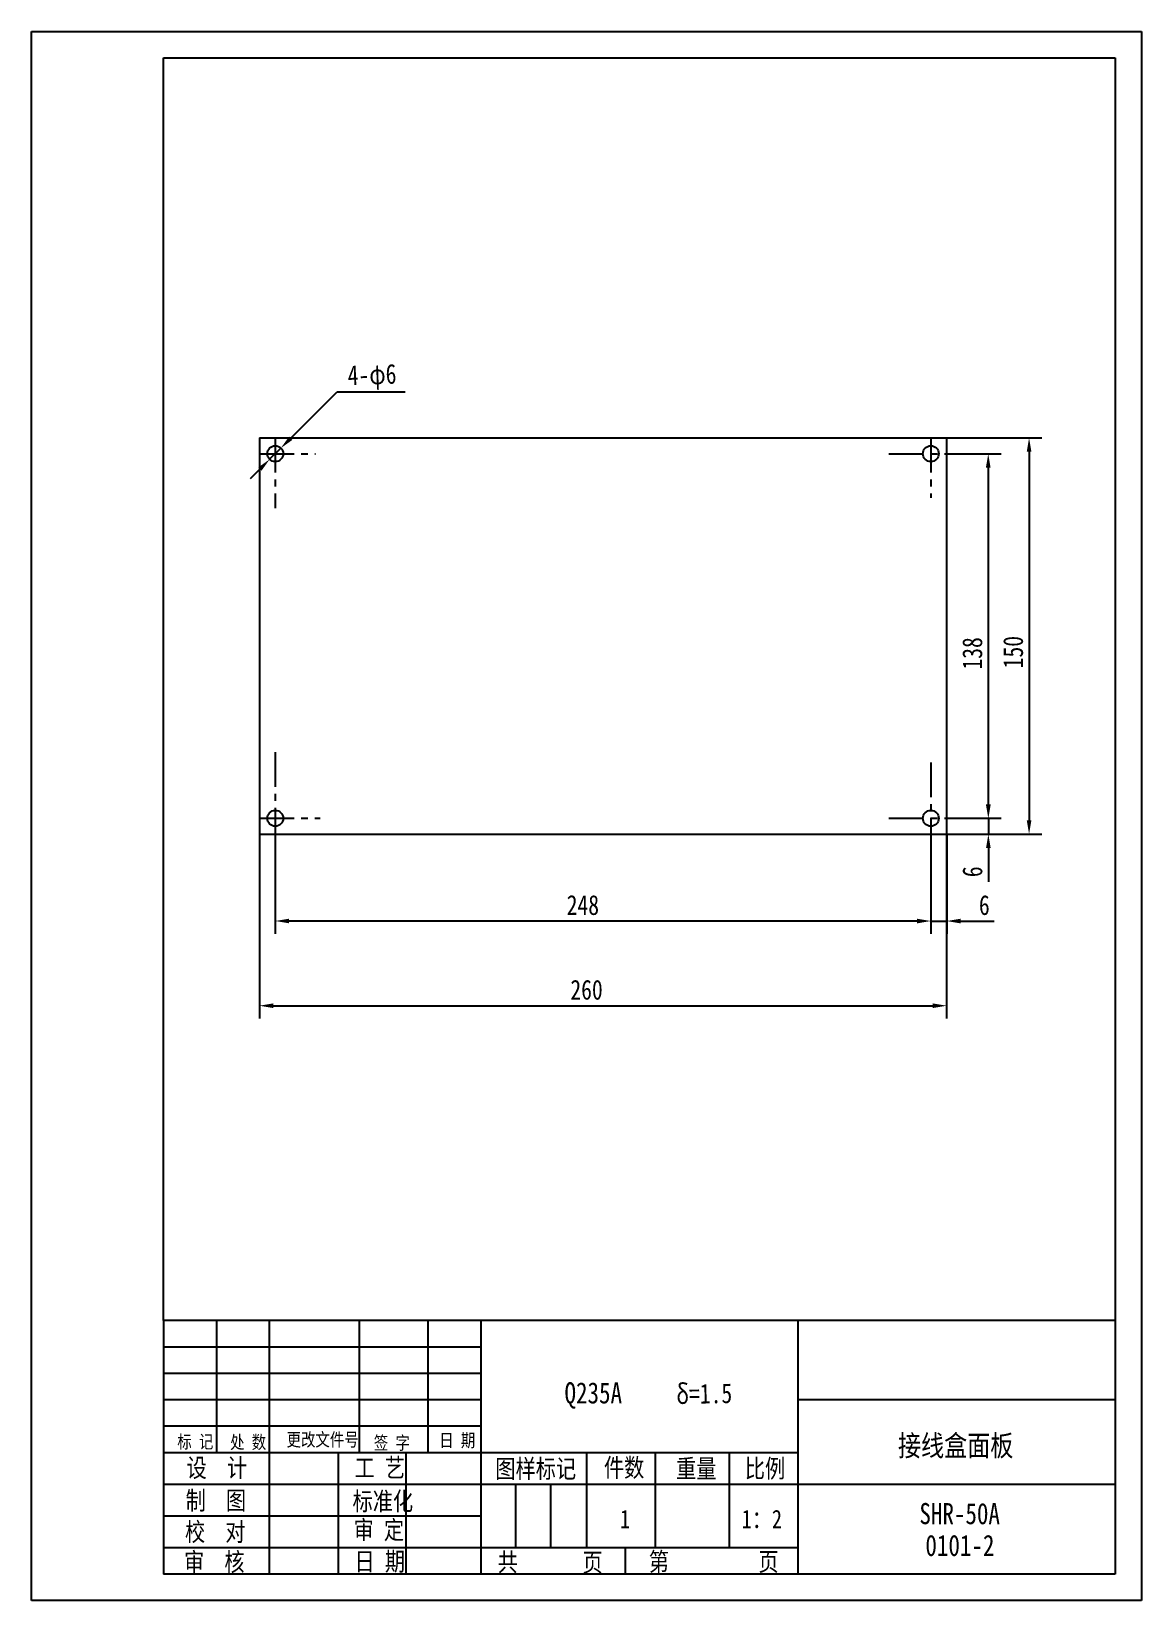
# Model space of a CAD drawing. Extents: x 176 to 596, y 16 to 610.
import ezdxf

# ---------------------------------------------------------------- set-up
doc = ezdxf.new("R2010")
doc.units = 0
doc.header["$LTSCALE"] = 10.5
doc.header["$MEASUREMENT"] = 0
doc.linetypes.add('CENTER', pattern=[2, 1.25, -0.25, 0.25, -0.25])
doc.layers.get('0').update_dxf_attribs({"color": 2, "linetype": 'CONTINUOUS'})
doc.layers.get('DEFPOINTS').update_dxf_attribs({"linetype": 'CONTINUOUS'})
doc.layers.add('PART', color=3, linetype='CONTINUOUS')
doc.layers.add('SMPEN_THICK', color=7, linetype='CONTINUOUS')
doc.styles.add('HZDX', font='', dxfattribs={"width": 0.8, "height": 7.5})
doc.styles.get("Standard").update_dxf_attribs({"font": 'txt', "height": 3.75, "bigfont": 'hzfs'})
doc.styles.get('HZDX').set_extended_font_data('SimSun')
doc.dimstyles.get("Standard").update_dxf_attribs({"dimtxt": 0.18, "dimasz": 0.18, "dimexe": 0.18, "dimexo": 0.0625, "dimgap": 0.09, "dimtad": 0, "dimtih": 1, "dimtoh": 1, "dimdec": 4, "dimzin": 0, "dimdsep": 46, "dimtxsty": 'Standard', "dimcen": 0.09, "dimadec": 0, "dimazin": 0, "dimtfac": 1, "dimtdec": 4, "dimtofl": 0, "dimtmove": 0, "dimatfit": 3, "dimfxl": 1, "dimtolj": 1, "dimtzin": 0, "dimarcsym": 0})

# ---------------------------------------------------------------- blocks, each defined once
blk = doc.blocks.new('*D4')
at = {"color": 2, "linetype": 'ByBlock', "transparency": 16777216}
for p, q in [((282.68, 306.39), (282.68, 236.56)), ((542.68, 306.39), (542.68, 236.56)), ((287.93, 241.44), (537.43, 241.44))]:
    blk.add_line(p, q, dxfattribs=at)
for points in [[(287.93, 242.31), (287.93, 240.56), (282.68, 241.44)], [(537.43, 242.31), (537.43, 240.56), (542.68, 241.44)]]:
    blk.add_solid(points, dxfattribs=at)
at = {"layer": 'DEFPOINTS', "color": 0, "linetype": 'ByBlock', "transparency": 16777216}
for p in [(282.68, 306.39), (542.68, 306.39), (542.68, 241.44)]:
    blk.add_point(p, dxfattribs=at)
at = {"color": 2, "linetype": 'ByBlock', "transparency": 16777216, "insert": (406.45, 247.44), "char_height": 7.5, "attachment_point": 5, "style": 'HZDX'}
blk.add_mtext('\\A1;260', dxfattribs=at)
blk = doc.blocks.new('*D5')
at = {"color": 2, "linetype": 'ByBlock', "transparency": 16777216}
for p, q in [((288.68, 306.39), (288.68, 268.63)), ((536.68, 306.39), (536.68, 268.63)), ((293.93, 273.51), (531.43, 273.51))]:
    blk.add_line(p, q, dxfattribs=at)
for points in [[(293.93, 274.38), (293.93, 272.63), (288.68, 273.51)], [(531.43, 274.38), (531.43, 272.63), (536.68, 273.51)]]:
    blk.add_solid(points, dxfattribs=at)
at = {"layer": 'DEFPOINTS', "color": 0, "linetype": 'ByBlock', "transparency": 16777216}
for p in [(288.68, 306.39), (536.68, 306.39), (536.68, 273.51)]:
    blk.add_point(p, dxfattribs=at)
at = {"color": 2, "linetype": 'ByBlock', "transparency": 16777216, "insert": (405.06, 279.51), "char_height": 7.5, "attachment_point": 5, "style": 'HZDX'}
blk.add_mtext('\\A1;248', dxfattribs=at)
blk = doc.blocks.new('*D6')
at = {"color": 2, "linetype": 'ByBlock', "transparency": 16777216}
for p, q in [((542.68, 456.39), (578.74, 456.39)), ((573.87, 451.14), (573.87, 311.64)), ((542.68, 306.39), (578.74, 306.39))]:
    blk.add_line(p, q, dxfattribs=at)
for points in [[(572.99, 451.14), (574.74, 451.14), (573.87, 456.39)], [(572.99, 311.64), (574.74, 311.64), (573.87, 306.39)]]:
    blk.add_solid(points, dxfattribs=at)
at = {"layer": 'DEFPOINTS', "color": 0, "linetype": 'ByBlock', "transparency": 16777216}
for p in [(542.68, 456.39), (542.68, 306.39), (573.87, 306.39)]:
    blk.add_point(p, dxfattribs=at)
at = {"color": 2, "linetype": 'ByBlock', "transparency": 16777216, "insert": (567.87, 375.29), "char_height": 7.5, "attachment_point": 5, "rotation": 90, "style": 'HZDX'}
blk.add_mtext('\\A1;150', dxfattribs=at)
blk = doc.blocks.new('*D7')
at = {"color": 2, "linetype": 'ByBlock', "transparency": 16777216}
for p, q in [((521.76, 450.39), (542.36, 450.39)), ((537.49, 445.14), (537.49, 317.64)), ((521.76, 312.39), (542.36, 312.39))]:
    blk.add_line(p, q, dxfattribs=at)
for points in [[(536.61, 445.14), (538.36, 445.14), (537.49, 450.39)], [(536.61, 317.64), (538.36, 317.64), (537.49, 312.39)]]:
    blk.add_solid(points, dxfattribs=at)
at = {"layer": 'DEFPOINTS', "color": 0, "linetype": 'ByBlock', "transparency": 16777216}
for p in [(521.76, 450.39), (521.76, 312.39), (537.49, 312.39)]:
    blk.add_point(p, dxfattribs=at)
at = {"color": 2, "linetype": 'ByBlock', "transparency": 16777216, "insert": (531.49, 374.81), "char_height": 7.5, "attachment_point": 5, "rotation": 90, "style": 'HZDX'}
blk.add_mtext('\\A1;138', dxfattribs=at)
blk = doc.blocks.new('*D8')
at = {"color": 2, "linetype": 'ByBlock', "transparency": 16777216}
for p, q in [((537.54, 317.64), (537.54, 322.89)), ((521.76, 312.39), (542.41, 312.39)), ((537.54, 312.39), (537.54, 306.39)), ((521.76, 306.39), (542.41, 306.39)), ((537.54, 301.14), (537.54, 288.39))]:
    blk.add_line(p, q, dxfattribs=at)
for points in [[(536.66, 317.64), (538.41, 317.64), (537.54, 312.39)], [(536.66, 301.14), (538.41, 301.14), (537.54, 306.39)]]:
    blk.add_solid(points, dxfattribs=at)
at = {"layer": 'DEFPOINTS', "color": 0, "linetype": 'ByBlock', "transparency": 16777216}
for p in [(521.76, 312.39), (537.54, 312.39), (521.76, 306.39)]:
    blk.add_point(p, dxfattribs=at)
at = {"color": 2, "linetype": 'ByBlock', "transparency": 16777216, "insert": (531.54, 292.14), "char_height": 7.5, "attachment_point": 5, "rotation": 90, "style": 'HZDX'}
blk.add_mtext('\\A1;6', dxfattribs=at)
blk = doc.blocks.new('*D9')
at = {"color": 2, "linetype": 'ByBlock', "transparency": 16777216}
for p, q in [((515.76, 306.39), (515.76, 268.61)), ((521.76, 306.39), (521.76, 268.61)), ((510.51, 273.49), (505.26, 273.49)), ((515.76, 273.49), (521.76, 273.49)), ((527.01, 273.49), (539.76, 273.49))]:
    blk.add_line(p, q, dxfattribs=at)
for points in [[(510.51, 274.36), (510.51, 272.61), (515.76, 273.49)], [(527.01, 274.36), (527.01, 272.61), (521.76, 273.49)]]:
    blk.add_solid(points, dxfattribs=at)
at = {"layer": 'DEFPOINTS', "color": 0, "linetype": 'ByBlock', "transparency": 16777216}
for p in [(515.76, 306.39), (521.76, 306.39), (521.76, 273.49)]:
    blk.add_point(p, dxfattribs=at)
at = {"color": 2, "linetype": 'ByBlock', "transparency": 16777216, "insert": (536.01, 279.49), "char_height": 7.5, "attachment_point": 5, "style": 'HZDX'}
blk.add_mtext('\\A1;6', dxfattribs=at)

msp = doc.modelspace()

# ---------------------------------------------------------------- linework, layer by layer
at = {"color": 2, "linetype": 'ByBlock'}
for p, q in [((273.59091, 456.22477), (291.22397, 473.85701)), ((265.63577, 448.27), (269.87851, 452.51254)), ((261.92337, 444.55778), (258.21098, 440.84555))]:
    msp.add_line(p, q, dxfattribs=at)
for points in [[(272.9722, 456.8435), (274.20961, 455.60603), (269.87851, 452.51254)], [(261.30467, 445.17651), (262.54208, 443.93904), (265.63577, 448.27)]]:
    msp.add_solid(points, dxfattribs=at)
at = {"layer": 'DEFPOINTS', "color": 0, "linetype": 'ByBlock'}
for p in [(269.87851, 452.51254), (265.63577, 448.27)]:
    msp.add_point(p, dxfattribs=at)
at = {"layer": 'PART', "linetype": 'Continuous'}
for p, q in [((175.50268, 610.25508), (595.50268, 610.25508)), ((595.50268, 610.25508), (595.50268, 16.25509)), ((585.50268, 122.25509), (225.50268, 122.25509)), ((245.50268, 122.25509), (245.50268, 72.25509)), ((265.50268, 122.25509), (265.50268, 26.25509)), ((299.50268, 122.25509), (299.50268, 72.25509)), ((325.50268, 122.25509), (325.50268, 72.25509)), ((345.50268, 122.25509), (345.50268, 26.25509)), ((465.50268, 122.25509), (465.50268, 26.25509)), ((585.50268, 92.25509), (465.50268, 92.25509)), ((291.50268, 72.25509), (291.50268, 26.25509)), ((317.15546, 72.25509), (317.15546, 26.25509)), ((385.50268, 72.25509), (385.50268, 36.25509)), ((411.50268, 72.25509), (411.50268, 36.25509)), ((439.50268, 72.25509), (439.50268, 36.25509)), ((358.70268, 60.25509), (358.70268, 36.25509)), ((371.90268, 60.25509), (371.90268, 36.25509)), ((585.50268, 60.25509), (465.50268, 60.25509)), ((400.13102, 36.25509), (400.13102, 26.25509)), ((595.50268, 16.25509), (175.50268, 16.25509))]:
    msp.add_line(p, q, dxfattribs=at)
at = {"layer": 'PART', "color": 5, "linetype": 'Continuous'}
for p, q in [((225.50268, 600.25508), (585.50268, 600.25508)), ((585.50268, 600.25508), (585.50268, 26.25509)), ((261.75714, 456.39127), (261.75714, 306.39127)), ((261.75714, 456.39127), (521.75714, 456.39127)), ((521.75714, 456.39127), (521.75714, 306.39127)), ((261.75714, 306.39127), (521.75714, 306.39127)), ((225.50268, 122.25509), (225.50268, 26.25509)), ((585.50268, 26.25509), (225.50268, 26.25509))]:
    msp.add_line(p, q, dxfattribs=at)
for centre in [(267.75714, 450.39127), (515.75714, 450.39127), (267.75714, 312.39127), (515.75714, 312.39127)]:
    msp.add_circle(centre, 3, dxfattribs=at)
at = {"layer": 'SMPEN_THICK', "color": 3}
msp.add_line((175.50268, 16.25509), (175.50268, 610.25508), dxfattribs=at)
at = {"layer": 'SMPEN_THICK', "color": 5}
msp.add_line((225.50268, 122.25509), (225.50268, 600.25508), dxfattribs=at)
at = {"layer": 'SMPEN_THICK'}
for p, q in [((291.22397, 473.85701), (316.94462, 473.85701)), ((345.50268, 112.25509), (225.50268, 112.25509)), ((345.50268, 102.25509), (225.50268, 102.25509)), ((345.50268, 92.25509), (225.50268, 92.25509)), ((345.50268, 82.25509), (225.50268, 82.25509)), ((465.50268, 72.25509), (225.50268, 72.25509)), ((465.50268, 60.25509), (225.50268, 60.25509)), ((345.50268, 48.25509), (225.50268, 48.25509)), ((465.50268, 36.25509), (225.50268, 36.25509))]:
    msp.add_line(p, q, dxfattribs=at)
at = {"layer": 'SMPEN_THICK', "linetype": 'CENTER'}
for p, q in [((267.75714, 456.39127), (267.75714, 429.75037)), ((515.75714, 456.39127), (515.75714, 433.69176)), ((261.75714, 450.39127), (283.0065, 450.39127)), ((499.91192, 450.39127), (521.75714, 450.39127)), ((267.75714, 337.40924), (267.75714, 306.39127)), ((515.75714, 333.46785), (515.75714, 306.39127)), ((261.75714, 312.39127), (284.69667, 312.39127)), ((499.91192, 312.39127), (521.75714, 312.39127))]:
    msp.add_line(p, q, dxfattribs=at)

# ---------------------------------------------------------------- texts
at = {"color": 2, "linetype": 'ByBlock', "char_height": 7.5, "attachment_point": 5, "style": 'HZDX'}
for s, insert, rotation in [('4-φ6', (304.3978, 479.3373), 2), ('\\f仿宋_GB2312|b0|i0|c134|p49;δ=1.5', (430.01536, 94.54302), 1)]:
    msp.add_mtext(s, dxfattribs=dict(at, insert=insert, rotation=rotation))
at = {"layer": 'SMPEN_THICK', "style": 'HZDX', "width": 0.8}
for s, height, p in [('Q235A', 8, (377.18777, 90.89553)), ('标 记', 5, (230.70039, 73.90236)), ('处 数', 5, (250.69292, 73.74224)), ('更改文件号', 5, (272.04302, 74.69668)), ('签 字', 5, (305.04458, 73.46764)), ('日 期', 5, (329.77351, 74.45085)), ('接线盒面板', 8, (503.32922, 70.94288)), ('设  计', 7, (234.22406, 63.01889)), ('工 艺', 7, (297.72955, 63.04136)), ('图样标记', 7, (351.01882, 62.69652)), ('件数', 7, (392.1042, 63.10807)), ('重量', 7, (419.39491, 62.74217)), ('比例', 7, (445.40473, 62.78782)), ('制  图', 7, (233.858, 50.64865)), ('标准化', 7, (296.99742, 50.37405)), ('审 定', 7, (297.40915, 39.51305)), ('1', 7, (398.15135, 43.63338)), ('1：2', 7, (444.19107, 43.63338)), ('SHR-50A', 8, (511.44007, 45.18646)), ('校  对', 7, (233.60646, 38.80443)), ('0101-2', 8, (513.71061, 33.14899)), ('审  核', 7, (233.24039, 27.41741)), ('日 期', 7, (297.74498, 27.57401)), ('共', 7, (351.88797, 27.39212)), ('页', 7, (384.00643, 27.23199)), ('第', 7, (409.06341, 27.48342)), ('页', 7, (450.55359, 27.48342))]:
    msp.add_text(s, height=height, dxfattribs=at).set_placement(p)

# ---------------------------------------------------------------- dimensions: what is measured, and where the dimension line sits
at = {"layer": 'SMPEN_THICK'}
dim = msp.add_linear_dim(base=(552.94088, 306.39127), p1=(521.75714, 456.39127), p2=(521.75714, 306.39127), angle=90, dimstyle='Standard', override={"dimscale": 1.5, "dimtxt": 5, "dimasz": 3.5, "dimexe": 3.25, "dimexo": 0, "dimgap": 1.5, "dimtad": 1, "dimtih": 0, "dimtoh": 0, "dimzin": 8, "dimtxsty": 'HZDX', "dimclrd": 2, "dimclre": 2, "dimclrt": 2, "dimtm": 0.115, "dimtfac": 0.66667, "dimtofl": 1, "dimatfit": 1, "dimtvp": 5, "dimtzin": 8}, dxfattribs=at)
dim.commit()
dim.dimension.update_dxf_attribs({"geometry": '*D6', "text_midpoint": (552.94088, 375.29193), "dimtype": 160, "insert": (-20.92715, 0)})
for base, p1, picture, middle in [((537.48773, 312.39127), (521.75714, 450.39127), '*D7', (537.48773, 374.8094)), ((537.53547, 312.39127), (521.75714, 306.39127), '*D8', (537.53547, 292.14127))]:
    dim = msp.add_linear_dim(base=base, p1=p1, p2=(521.75714, 312.39127), angle=90, dimstyle='Standard', override={"dimscale": 1.5, "dimtxt": 5, "dimasz": 3.5, "dimexe": 3.25, "dimexo": 0, "dimgap": 1.5, "dimtad": 1, "dimtih": 0, "dimtoh": 0, "dimzin": 8, "dimtxsty": 'HZDX', "dimclrd": 2, "dimclre": 2, "dimclrt": 2, "dimtm": 0.115, "dimtfac": 0.66667, "dimtofl": 1, "dimatfit": 1, "dimtvp": 5, "dimtzin": 8}, dxfattribs=at)
    dim.commit()
    dim.dimension.update_dxf_attribs({"geometry": picture, "text_midpoint": middle, "dimtype": 160})
for base, p1, p2, picture, middle in [((521.75714, 241.43784), (261.75714, 306.39127), (521.75714, 306.39127), '*D4', (385.52371, 241.43784)), ((515.75714, 273.50705), (267.75714, 306.39127), (515.75714, 306.39127), '*D5', (384.12857, 273.50705))]:
    dim = msp.add_linear_dim(base=base, p1=p1, p2=p2, dimstyle='Standard', override={"dimscale": 1.5, "dimtxt": 5, "dimasz": 3.5, "dimexe": 3.25, "dimexo": 0, "dimgap": 1.5, "dimtad": 1, "dimtih": 0, "dimtoh": 0, "dimzin": 8, "dimtxsty": 'HZDX', "dimclrd": 2, "dimclre": 2, "dimclrt": 2, "dimtm": 0.115, "dimtfac": 0.66667, "dimtofl": 1, "dimatfit": 1, "dimtvp": 5, "dimtzin": 8}, dxfattribs=at)
    dim.commit()
    dim.dimension.update_dxf_attribs({"geometry": picture, "text_midpoint": middle, "dimtype": 160, "insert": (-20.92715, 0)})
dim = msp.add_linear_dim(base=(521.75714, 273.48785), p1=(515.75714, 306.39127), p2=(521.75714, 306.39127), dimstyle='Standard', override={"dimscale": 1.5, "dimtxt": 5, "dimasz": 3.5, "dimexe": 3.25, "dimexo": 0, "dimgap": 1.5, "dimtad": 1, "dimtih": 0, "dimtoh": 0, "dimzin": 8, "dimtxsty": 'HZDX', "dimclrd": 2, "dimclre": 2, "dimclrt": 2, "dimtm": 0.115, "dimtfac": 0.66667, "dimtofl": 1, "dimatfit": 1, "dimtvp": 5, "dimtzin": 8}, dxfattribs=at)
dim.commit()
dim.dimension.update_dxf_attribs({"geometry": '*D9', "text_midpoint": (536.00714, 273.48785), "dimtype": 160})

doc.saveas('drawing.dxf')
